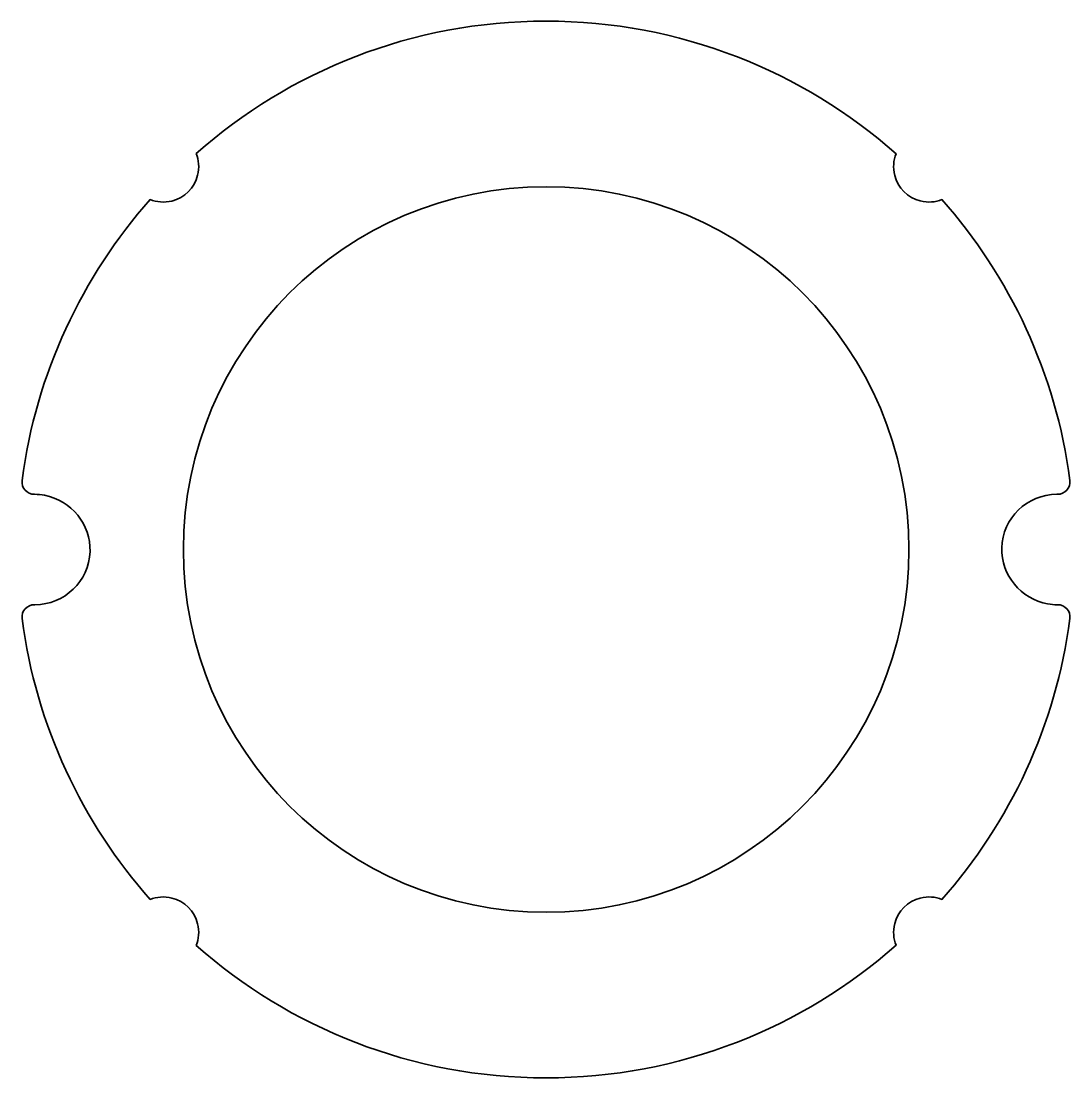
# Model space of a CAD drawing. Header units: millimetres. Extents: x 72.5 to 139.1, y -155.9 to -88.9.
import ezdxf

# ---------------------------------------------------------------- set-up
doc = ezdxf.new("R2010")
doc.units = ezdxf.units.MM
doc.header["$MEASUREMENT"] = 0
doc.layers.add('Back', color=7, linetype='Continuous', lineweight=0)

msp = doc.modelspace()

# ---------------------------------------------------------------- linework, layer by layer
at = {"layer": 'Back', "color": 250, "lineweight": 35, "true_color": 0x231f20}
for points, knots in [([(127.931, -146.135), (128.13, -145.346), (128.766, -144.71), (129.555, -144.512), (130.046, -144.388), (130.513, -144.436), (130.925, -144.596), (135.238, -139.719), (138.153, -133.577), (139.039, -126.797), (139.101, -126.321), (138.729, -125.909), (138.248, -125.914), (138.045, -125.915), (137.837, -125.899), (137.626, -125.861), (135.935, -125.555), (134.668, -124.027), (134.718, -122.31), (134.773, -120.425), (136.319, -118.914), (138.217, -118.914), (138.225, -118.914), (138.232, -118.914), (138.24, -118.914), (138.723, -118.917), (139.101, -118.509), (139.039, -118.029), (138.152, -111.249), (135.238, -105.108), (130.925, -100.232), (130.513, -100.392), (130.045, -100.44), (129.554, -100.316), (128.764, -100.117), (128.129, -99.481), (127.931, -98.691), (127.808, -98.2), (127.856, -97.733), (128.016, -97.321), (122.106, -92.091), (114.337, -88.914), (105.824, -88.914), (97.318, -88.914), (89.554, -92.086), (83.646, -97.309), (83.81, -97.723), (83.86, -98.195), (83.737, -98.69), (83.54, -99.483), (82.901, -100.122), (82.108, -100.318), (81.613, -100.44), (81.141, -100.391), (80.727, -100.227), (76.412, -105.104), (73.495, -111.248), (72.609, -118.03), (72.547, -118.505), (72.917, -118.917), (73.396, -118.914), (73.605, -118.912), (73.819, -118.931), (74.037, -118.973), (75.725, -119.296), (76.979, -120.831), (76.915, -122.548), (76.844, -124.419), (75.305, -125.914), (73.417, -125.914), (73.414, -125.914), (73.411, -125.914), (73.408, -125.914), (72.924, -125.912), (72.546, -126.319), (72.609, -126.799), (73.496, -133.581), (76.412, -139.724), (80.728, -144.601), (81.141, -144.437), (81.613, -144.388), (82.108, -144.51), (82.901, -144.706), (83.54, -145.345), (83.737, -146.138), (83.86, -146.633), (83.81, -147.105), (83.646, -147.519), (89.554, -152.742), (97.318, -155.913), (105.824, -155.913), (114.336, -155.913), (122.106, -152.737), (128.016, -147.506), (127.856, -147.094), (127.808, -146.627), (127.931, -146.135)], [0, 0, 0, 0, 1, 1, 1, 2, 2, 2, 3, 3, 3, 4, 4, 4, 5, 5, 5, 6, 6, 6, 7, 7, 7, 8, 8, 8, 9, 9, 9, 10, 10, 10, 11, 11, 11, 12, 12, 12, 13, 13, 13, 14, 14, 14, 15, 15, 15, 16, 16, 16, 17, 17, 17, 18, 18, 18, 19, 19, 19, 20, 20, 20, 21, 21, 21, 22, 22, 22, 23, 23, 23, 24, 24, 24, 25, 25, 25, 26, 26, 26, 27, 27, 27, 28, 28, 28, 29, 29, 29, 30, 30, 30, 31, 31, 31, 32, 32, 32, 32]), ([(105.833, -145.414), (93.131, -145.414), (82.833, -135.116), (82.833, -122.414), (82.833, -109.711), (93.131, -99.414), (105.833, -99.414), (118.536, -99.414), (128.833, -109.711), (128.833, -122.414), (128.833, -135.116), (118.536, -145.414), (105.833, -145.414)], [0, 0, 0, 0, 1, 1, 1, 2, 2, 2, 3, 3, 3, 4, 4, 4, 4])]:
    msp.add_open_spline(points, degree=3, knots=knots, dxfattribs=at)

doc.saveas('drawing.dxf')
